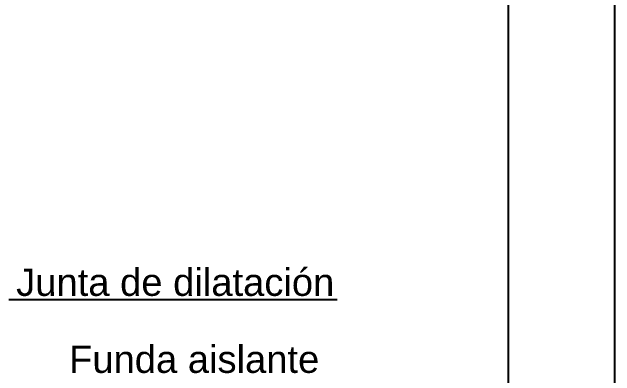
# Model space of a CAD drawing. Header units: millimetres. Extents: x 441156 to 441876, y 4514765 to 4515211.
# Drawn here: x 441495.397 to 441497.661, y 4514927.248 to 4514928.612 of the extents above; entities that cross this region are included whole.
import ezdxf

# ---------------------------------------------------------------- set-up
doc = ezdxf.new("R2010")
doc.units = ezdxf.units.MM
doc.layers.add('01_cartela', color=6, linetype='Continuous', plot=False)
doc.layers.add('01_textos', color=7, linetype='Continuous')
doc.layers.add('Cassette', color=7, linetype='Continuous')
doc.styles.add('NIEVES2', font='sanss___.ttf')

msp = doc.modelspace()

# ---------------------------------------------------------------- linework, layer by layer
at = {"color": 0, "linetype": 'Continuous'}
msp.add_lwpolyline([(441488.51090462, 4514923.31320184), (441497.26090462, 4514923.31320184), (441497.26090462, 4514929.13357172), (441488.51090462, 4514929.13357172)], close=True, dxfattribs=at)
at = {"layer": '01_cartela', "color": 3}
msp.add_lwpolyline([(441467.02291656, 4514938.70368948), (441467.02291656, 4514917.16866547), (441497.66090462, 4514917.16866547), (441497.66090462, 4514938.70368948)], close=True, dxfattribs=at)
at = {"layer": 'Cassette', "color": 5}
msp.add_line((441495.38521289, 4514927.53452546), (441496.61728222, 4514927.53452546), dxfattribs=at)

# ---------------------------------------------------------------- texts
at = {"layer": '01_textos', "style": 'NIEVES2'}
for s, p in [('Junta de dilatación', (441495.41237796, 4514927.54770135)), ('Funda aislante', (441495.61088551, 4514927.2588513))]:
    msp.add_text(s, height=0.1025611647, dxfattribs=at).set_placement(p)

doc.saveas('drawing.dxf')
